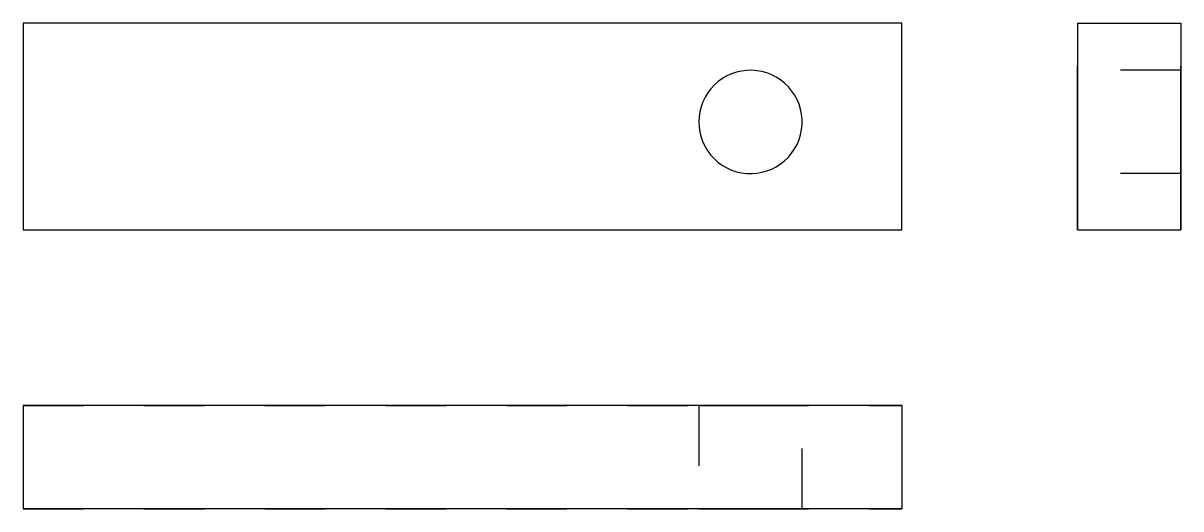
# Model space of a CAD drawing. Extents: x 0 to 1.92, y 0 to 0.8.
import ezdxf

# ---------------------------------------------------------------- set-up
doc = ezdxf.new("R2010")
doc.units = 0
doc.linetypes.add('HIDDEN', pattern=[0.07272, 0.048504, -0.024216])
for name, color, linetype in [('FRONT', 7, 'CONTINUOUS'), ('LEFT', 7, 'CONTINUOUS'), ('LEFT_HID', 7, 'HIDDEN'), ('TOP', 7, 'CONTINUOUS'), ('TOP_HID', 7, 'HIDDEN')]:
    doc.layers.add(name, color=color, linetype=linetype)

msp = doc.modelspace()

# ---------------------------------------------------------------- linework, layer by layer
at = {"layer": 'FRONT'}
for p, q in [((0.727195, 0.804192), (0, 0.804192)), ((0, 0.804192), (0, 0.461983)), ((1.45439, 0.804192), (0.727195, 0.804192)), ((1.45439, 0.633087), (1.45439, 0.804192)), ((1.157536, 0.712483), (1.150611, 0.707504)), ((1.164922, 0.716747), (1.157536, 0.712483)), ((1.172696, 0.720255), (1.164922, 0.716747)), ((1.180781, 0.722972), (1.172696, 0.720255)), ((1.189096, 0.724869), (1.180781, 0.722972)), ((1.197559, 0.72593), (1.189096, 0.724869)), ((1.206085, 0.726143), (1.197559, 0.72593)), ((1.21459, 0.725505), (1.206085, 0.726143)), ((1.222989, 0.724024), (1.21459, 0.725505)), ((1.231199, 0.721714), (1.222989, 0.724024)), ((1.239138, 0.718598), (1.231199, 0.721714)), ((1.246728, 0.714707), (1.239138, 0.718598)), ((1.253893, 0.71008), (1.246728, 0.714707)), ((1.260561, 0.704762), (1.253893, 0.71008)), ((1.138415, 0.695609), (1.133265, 0.68881)), ((1.144216, 0.701861), (1.138415, 0.695609)), ((1.150611, 0.707504), (1.144216, 0.701861)), ((1.266666, 0.698807), (1.260561, 0.704762)), ((1.272148, 0.692274), (1.266666, 0.698807)), ((1.276953, 0.685227), (1.272148, 0.692274)), ((1.125117, 0.673848), (1.1222, 0.665834)), ((1.128818, 0.681533), (1.125117, 0.673848)), ((1.133265, 0.68881), (1.128818, 0.681533)), ((1.281032, 0.677737), (1.276953, 0.685227)), ((1.284345, 0.669877), (1.281032, 0.677737)), ((1.120096, 0.657569), (1.118825, 0.649135)), ((1.1222, 0.665834), (1.120096, 0.657569)), ((1.286859, 0.661727), (1.284345, 0.669877)), ((1.288549, 0.653368), (1.286859, 0.661727)), ((1.289398, 0.644881), (1.288549, 0.653368)), ((1.118825, 0.649135), (1.1184, 0.640617)), ((1.1184, 0.640617), (1.118825, 0.632099)), ((1.288549, 0.627866), (1.289398, 0.636352)), ((1.289398, 0.636352), (1.289398, 0.644881)), ((1.45439, 0.461983), (1.45439, 0.633087)), ((1.118825, 0.632099), (1.120096, 0.623665)), ((1.120096, 0.623665), (1.1222, 0.6154)), ((1.1222, 0.6154), (1.125117, 0.607385)), ((1.284345, 0.611356), (1.286859, 0.619506)), ((1.286859, 0.619506), (1.288549, 0.627866)), ((1.125117, 0.607385), (1.128818, 0.599701)), ((1.128818, 0.599701), (1.133265, 0.592423)), ((1.272148, 0.58896), (1.276953, 0.596007)), ((1.276953, 0.596007), (1.281032, 0.603497)), ((1.281032, 0.603497), (1.284345, 0.611356)), ((1.133265, 0.592423), (1.138415, 0.585625)), ((1.138415, 0.585625), (1.144216, 0.579373)), ((1.144216, 0.579373), (1.150611, 0.573729)), ((1.253893, 0.571154), (1.260561, 0.576471)), ((1.260561, 0.576471), (1.266666, 0.582426)), ((1.266666, 0.582426), (1.272148, 0.58896)), ((1.150611, 0.573729), (1.157536, 0.568751)), ((1.157536, 0.568751), (1.164922, 0.564486)), ((1.164922, 0.564486), (1.172696, 0.560978)), ((1.172696, 0.560978), (1.180781, 0.558262)), ((1.180781, 0.558262), (1.189096, 0.556364)), ((1.189096, 0.556364), (1.197559, 0.555304)), ((1.21459, 0.555728), (1.222989, 0.557209)), ((1.222989, 0.557209), (1.231199, 0.559519)), ((1.231199, 0.559519), (1.239138, 0.562635)), ((1.239138, 0.562635), (1.246728, 0.566526)), ((1.246728, 0.566526), (1.253893, 0.571154)), ((1.197559, 0.555304), (1.206085, 0.555091)), ((1.206085, 0.555091), (1.21459, 0.555728)), ((0, 0.461983), (1.45439, 0.461983))]:
    msp.add_line(p, q, dxfattribs=at)
at = {"layer": 'LEFT'}
for p, q in [((1.745268, 0.804192), (1.916372, 0.804192)), ((1.745268, 0.804192), (1.745268, 0.461983)), ((1.916372, 0.804192), (1.916372, 0.461983)), ((1.745268, 0.461983), (1.916372, 0.461983))]:
    msp.add_line(p, q, dxfattribs=at)
at = {"layer": 'LEFT_HID', "linetype": 'HIDDEN'}
for p, q in [((1.745268, 0.633087), (1.745268, 0.804192)), ((1.916372, 0.633087), (1.916372, 0.804192)), ((1.745268, 0.555064), (1.745268, 0.726169)), ((1.745268, 0.726169), (1.745268, 0.640617)), ((1.916372, 0.726169), (1.745268, 0.726169)), ((1.916372, 0.555064), (1.916372, 0.726169)), ((1.916372, 0.726169), (1.916372, 0.640617)), ((1.745268, 0.640617), (1.745268, 0.555064)), ((1.745268, 0.461983), (1.745268, 0.633087)), ((1.916372, 0.640617), (1.916372, 0.555064)), ((1.916372, 0.461983), (1.916372, 0.633087)), ((1.916372, 0.555064), (1.745268, 0.555064))]:
    msp.add_line(p, q, dxfattribs=at)
at = {"layer": 'TOP'}
for p, q in [((0, 0.171105), (0, 0)), ((0.727195, 0.171105), (0, 0.171105)), ((1.45439, 0.171105), (0.727195, 0.171105)), ((1.45439, 0.171105), (1.45439, 0)), ((0.727195, 0), (0, 0)), ((1.45439, 0), (0.727195, 0))]:
    msp.add_line(p, q, dxfattribs=at)
at = {"layer": 'TOP_HID', "linetype": 'HIDDEN'}
for p, q in [((0, 0.171105), (1.45439, 0.171105)), ((1.1184, 0.171105), (1.289504, 0.171105)), ((1.289504, 0.171105), (1.1184, 0.171105)), ((1.1184, 0.171105), (1.1184, 0)), ((1.289504, 0), (1.289504, 0.171105)), ((0, 0), (1.45439, 0)), ((1.1184, 0), (1.289504, 0)), ((1.289504, 0), (1.1184, 0))]:
    msp.add_line(p, q, dxfattribs=at)

doc.saveas('drawing.dxf')
